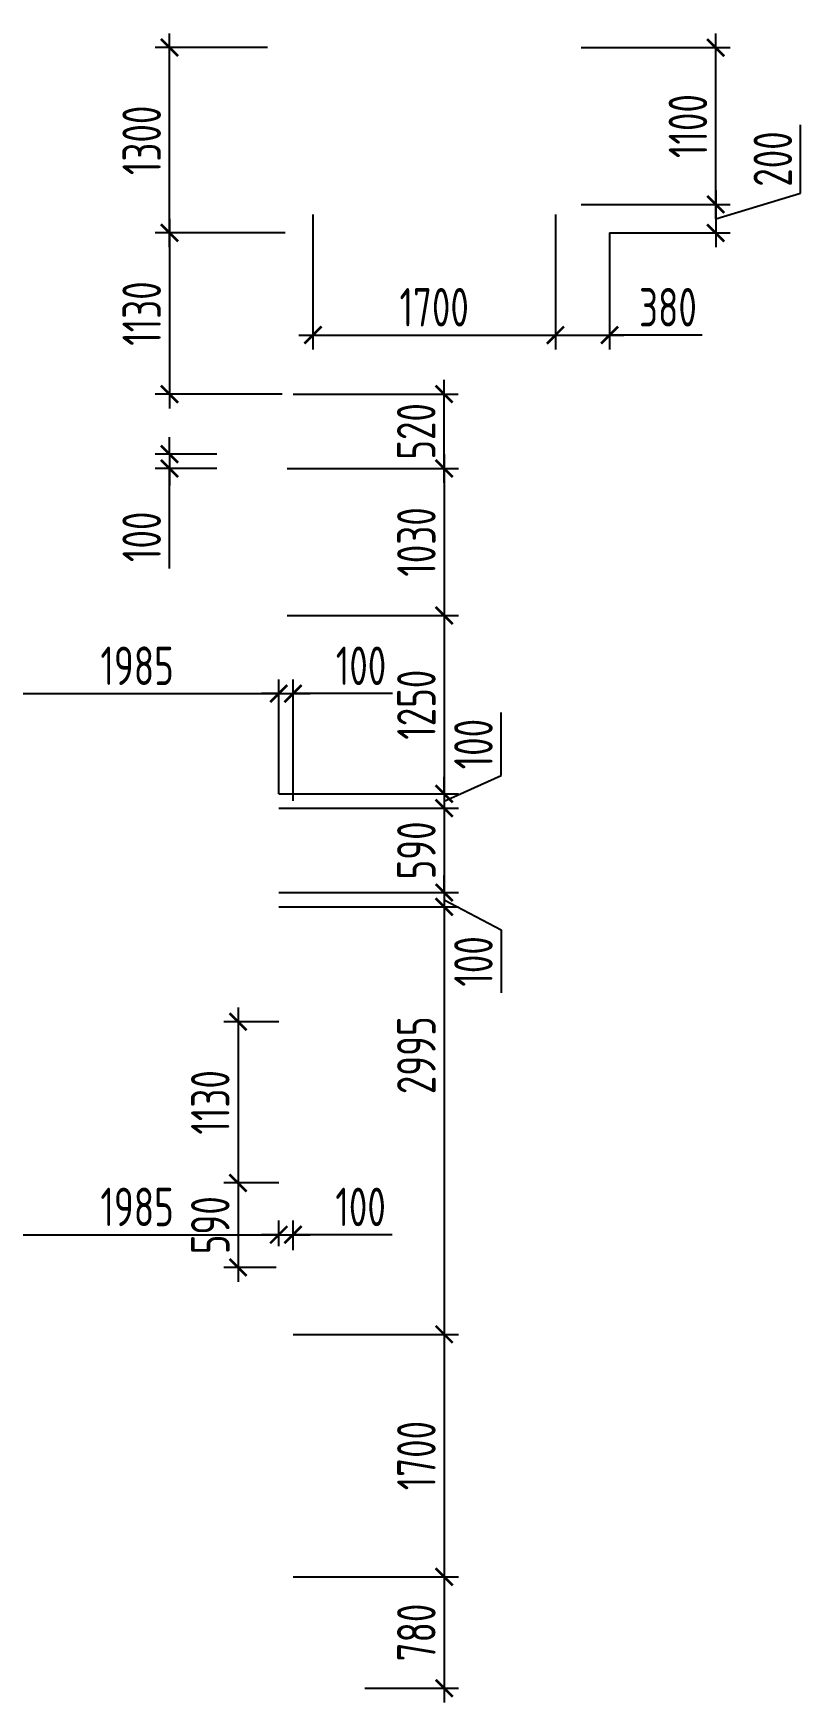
# Model space of a CAD drawing. Header units: millimetres. Extents: x -350007 to 535970, y -888 to 133718.
# Drawn here: x 80157 to 85536, y 115751 to 127451 of the extents above; entities that cross this region are included whole.
import ezdxf

# ---------------------------------------------------------------- set-up
doc = ezdxf.new("R2010")
doc.units = ezdxf.units.MM
doc.layers.add('АР_Размеры нов.', color=15, linetype='Continuous', lineweight=0)
doc.styles.add('ISOCPEUR', font='isocpeur.ttf', dxfattribs={"width": 0.7})
doc.dimstyles.new('R_100', dxfattribs={"dimtxt": 270, "dimasz": 120, "dimexe": 100, "dimexo": 0, "dimgap": 60, "dimtad": 1, "dimdec": 0, "dimrnd": 5, "dimzin": 0, "dimdsep": 46, "dimtxsty": 'ISOCPEUR', "dimblk": 'ARCHTICK', "dimcen": 0, "dimdle": 100, "dimclrd": 256, "dimclre": 256, "dimclrt": 256, "dimadec": 0, "dimazin": 0, "dimtfac": 2, "dimtdec": 0, "dimtofl": 0, "dimtmove": 1, "dimatfit": 3, "dimfxl": 1, "dimtvp": 3, "dimtolj": 1, "dimtzin": 0, "dimarcsym": 0})

# ---------------------------------------------------------------- blocks, each defined once
blk = doc.blocks.new('_ArchTick')
at = {"color": 0, "linetype": 'ByBlock', "const_width": 0.15}
blk.add_lwpolyline([(-0.5, -0.5), (0.5, 0.5)], dxfattribs=at)
blk = doc.blocks.new('*D2723')
at = {"layer": 'АР_Размеры нов.', "lineweight": -2, "ltscale": 100, "transparency": 16777216}
for p, q in [((83037, 124501), (83037, 123271)), ((81937, 124401), (83137, 124401)), ((81937, 123371), (83137, 123371))]:
    blk.add_line(p, q, dxfattribs=at)
at = {"layer": 'АР_Размеры нов.', "lineweight": -2, "ltscale": 100, "transparency": 16777216, "xscale": 120, "yscale": 120, "zscale": 120}
for p, rotation in [((83037, 124401), 90), ((83037, 123371), 270)]:
    blk.add_blockref('_ArchTick', p, dxfattribs=dict(at, rotation=rotation))
at = {"layer": 'АР_Размеры нов.', "ltscale": 100, "transparency": 16777216, "insert": (82842, 123886), "char_height": 270, "attachment_point": 5, "rotation": 90, "style": 'ISOCPEUR'}
blk.add_mtext('\\A1;1030', dxfattribs=at)
blk = doc.blocks.new('*D2724')
at = {"layer": 'АР_Размеры нов.', "lineweight": -2, "ltscale": 100, "transparency": 16777216}
for p, q in [((81111, 126152), (81111, 124822)), ((81921, 126052), (81011, 126052)), ((81901, 124922), (81011, 124922))]:
    blk.add_line(p, q, dxfattribs=at)
at = {"layer": 'АР_Размеры нов.', "lineweight": -2, "ltscale": 100, "transparency": 16777216, "xscale": 120, "yscale": 120, "zscale": 120}
for p, rotation in [((81111, 126052), 90), ((81111, 124922), 270)]:
    blk.add_blockref('_ArchTick', p, dxfattribs=dict(at, rotation=rotation))
at = {"layer": 'АР_Размеры нов.', "ltscale": 100, "transparency": 16777216, "insert": (80916, 125487), "char_height": 270, "attachment_point": 5, "rotation": 90, "style": 'ISOCPEUR'}
blk.add_mtext('\\A1;1130', dxfattribs=at)
blk = doc.blocks.new('*D2752')
at = {"layer": 'АР_Размеры нов.', "lineweight": -2, "ltscale": 100, "transparency": 16777216}
for p, q in [((81877, 120523), (81492, 120523)), ((81592, 120623), (81592, 119293)), ((81877, 119393), (81492, 119393))]:
    blk.add_line(p, q, dxfattribs=at)
at = {"layer": 'АР_Размеры нов.', "lineweight": -2, "ltscale": 100, "transparency": 16777216, "xscale": 120, "yscale": 120, "zscale": 120}
for p, rotation in [((81592, 120523), 90), ((81592, 119393), 270)]:
    blk.add_blockref('_ArchTick', p, dxfattribs=dict(at, rotation=rotation))
at = {"layer": 'АР_Размеры нов.', "ltscale": 100, "transparency": 16777216, "insert": (81397, 119958), "char_height": 270, "attachment_point": 5, "rotation": 90, "style": 'ISOCPEUR'}
blk.add_mtext('\\A1;1130', dxfattribs=at)
blk = doc.blocks.new('*D3032')
at = {"layer": 'АР_Размеры нов.', "lineweight": -2, "ltscale": 100, "transparency": 16777216}
for p, q in [((82117, 126182), (82117, 125236)), ((83817, 126182), (83817, 125236)), ((82017, 125336), (83917, 125336))]:
    blk.add_line(p, q, dxfattribs=at)
at = {"layer": 'АР_Размеры нов.', "lineweight": -2, "ltscale": 100, "transparency": 16777216, "xscale": 120, "yscale": 120, "zscale": 120, "rotation": 180}
blk.add_blockref('_ArchTick', (82117, 125336), dxfattribs=at)
at = {"layer": 'АР_Размеры нов.', "lineweight": -2, "ltscale": 100, "transparency": 16777216, "xscale": 120, "yscale": 120, "zscale": 120}
blk.add_blockref('_ArchTick', (83817, 125336), dxfattribs=at)
at = {"layer": 'АР_Размеры нов.', "ltscale": 100, "transparency": 16777216, "insert": (82967, 125531), "char_height": 270, "attachment_point": 5, "style": 'ISOCPEUR'}
blk.add_mtext('\\A1;1700', dxfattribs=at)
blk = doc.blocks.new('*D2438')
at = {"layer": 'АР_Размеры нов.', "lineweight": -2, "ltscale": 500, "transparency": 16777216}
for p, q in [((83817, 126182), (83817, 125236)), ((84197, 126052), (84197, 125236)), ((83717, 125336), (84297, 125336)), ((84845, 125336), (84197, 125336))]:
    blk.add_line(p, q, dxfattribs=at)
at = {"layer": 'АР_Размеры нов.', "lineweight": -2, "ltscale": 500, "transparency": 16777216, "xscale": 120, "yscale": 120, "zscale": 120, "rotation": 180}
blk.add_blockref('_ArchTick', (83817, 125336), dxfattribs=at)
at = {"layer": 'АР_Размеры нов.', "lineweight": -2, "ltscale": 500, "transparency": 16777216, "xscale": 120, "yscale": 120, "zscale": 120}
blk.add_blockref('_ArchTick', (84197, 125336), dxfattribs=at)
at = {"layer": 'АР_Размеры нов.', "lineweight": 13, "ltscale": 500, "transparency": 16777216, "insert": (84606, 125531), "char_height": 270, "attachment_point": 5, "style": 'ISOCPEUR'}
blk.add_mtext('\\A1;380', dxfattribs=at)
blk = doc.blocks.new('*D2439')
at = {"layer": 'АР_Размеры нов.', "lineweight": -2, "ltscale": 500, "transparency": 16777216}
for p, q in [((84941, 126152), (84941, 127451)), ((83997, 127351), (85041, 127351)), ((83997, 126252), (85041, 126252))]:
    blk.add_line(p, q, dxfattribs=at)
at = {"layer": 'АР_Размеры нов.', "lineweight": -2, "ltscale": 500, "transparency": 16777216, "xscale": 120, "yscale": 120, "zscale": 120}
for p, rotation in [((84941, 127351), 90), ((84941, 126252), 270)]:
    blk.add_blockref('_ArchTick', p, dxfattribs=dict(at, rotation=rotation))
at = {"layer": 'АР_Размеры нов.', "lineweight": 13, "ltscale": 500, "transparency": 16777216, "insert": (84746, 126801), "char_height": 270, "attachment_point": 5, "rotation": 90, "style": 'ISOCPEUR'}
blk.add_mtext('\\A1;1100', dxfattribs=at)
blk = doc.blocks.new('*D2440')
at = {"layer": 'АР_Размеры нов.', "lineweight": -2, "ltscale": 500, "transparency": 16777216}
for p, q in [((85536, 126331), (85536, 126810)), ((83997, 126252), (85041, 126252)), ((84941, 126352), (84941, 125952)), ((84941, 126152), (85536, 126331)), ((84197, 126052), (85041, 126052))]:
    blk.add_line(p, q, dxfattribs=at)
at = {"layer": 'АР_Размеры нов.', "lineweight": -2, "ltscale": 500, "transparency": 16777216, "xscale": 120, "yscale": 120, "zscale": 120}
for p, rotation in [((84941, 126252), 90), ((84941, 126052), 270)]:
    blk.add_blockref('_ArchTick', p, dxfattribs=dict(at, rotation=rotation))
at = {"layer": 'АР_Размеры нов.', "lineweight": 13, "ltscale": 500, "transparency": 16777216, "insert": (85341, 126570), "char_height": 270, "attachment_point": 5, "rotation": 90, "style": 'ISOCPEUR'}
blk.add_mtext('\\A1;200', dxfattribs=at)
blk = doc.blocks.new('*D2506')
at = {"layer": 'АР_Размеры нов.', "lineweight": -2, "ltscale": 500, "transparency": 16777216}
for p, q in [((79891, 122120), (79891, 122923)), ((81877, 122120), (81877, 122923)), ((79791, 122823), (81977, 122823))]:
    blk.add_line(p, q, dxfattribs=at)
at = {"layer": 'АР_Размеры нов.', "lineweight": -2, "ltscale": 500, "transparency": 16777216, "xscale": 120, "yscale": 120, "zscale": 120, "rotation": 180}
blk.add_blockref('_ArchTick', (79891, 122823), dxfattribs=at)
at = {"layer": 'АР_Размеры нов.', "lineweight": -2, "ltscale": 500, "transparency": 16777216, "xscale": 120, "yscale": 120, "zscale": 120}
blk.add_blockref('_ArchTick', (81877, 122823), dxfattribs=at)
at = {"layer": 'АР_Размеры нов.', "lineweight": 13, "ltscale": 500, "transparency": 16777216, "insert": (80884, 123018), "char_height": 270, "attachment_point": 5, "style": 'ISOCPEUR'}
blk.add_mtext('\\A1;1985', dxfattribs=at)
blk = doc.blocks.new('*D2507')
at = {"layer": 'АР_Размеры нов.', "lineweight": -2, "ltscale": 500, "transparency": 16777216}
for p, q in [((81877, 122120), (81877, 122923)), ((81977, 122071), (81977, 122923)), ((81877, 122823), (81757, 122823)), ((81877, 122823), (81977, 122823)), ((81977, 122823), (82097, 122823)), ((82675, 122823), (81977, 122823))]:
    blk.add_line(p, q, dxfattribs=at)
at = {"layer": 'АР_Размеры нов.', "lineweight": -2, "ltscale": 500, "transparency": 16777216, "xscale": 120, "yscale": 120, "zscale": 120}
blk.add_blockref('_ArchTick', (81877, 122823), dxfattribs=at)
at = {"layer": 'АР_Размеры нов.', "lineweight": -2, "ltscale": 500, "transparency": 16777216, "xscale": 120, "yscale": 120, "zscale": 120, "rotation": 180}
blk.add_blockref('_ArchTick', (81977, 122823), dxfattribs=at)
at = {"layer": 'АР_Размеры нов.', "lineweight": 13, "ltscale": 500, "transparency": 16777216, "insert": (82454, 123018), "char_height": 270, "attachment_point": 5, "style": 'ISOCPEUR'}
blk.add_mtext('\\A1;100', dxfattribs=at)
blk = doc.blocks.new('*D2508')
at = {"layer": 'АР_Размеры нов.', "lineweight": -2, "ltscale": 500, "transparency": 16777216}
for p, q in [((81111, 125952), (81111, 127451)), ((81797, 127351), (81011, 127351)), ((81921, 126052), (81011, 126052))]:
    blk.add_line(p, q, dxfattribs=at)
at = {"layer": 'АР_Размеры нов.', "lineweight": -2, "ltscale": 500, "transparency": 16777216, "xscale": 120, "yscale": 120, "zscale": 120}
for p, rotation in [((81111, 127351), 90), ((81111, 126052), 270)]:
    blk.add_blockref('_ArchTick', p, dxfattribs=dict(at, rotation=rotation))
at = {"layer": 'АР_Размеры нов.', "lineweight": 13, "ltscale": 500, "transparency": 16777216, "insert": (80916, 126701), "char_height": 270, "attachment_point": 5, "rotation": 90, "style": 'ISOCPEUR'}
blk.add_mtext('\\A1;1300', dxfattribs=at)
blk = doc.blocks.new('*D2509')
at = {"layer": 'АР_Размеры нов.', "lineweight": -2, "ltscale": 500, "transparency": 16777216}
for p, q in [((81111, 124501), (81111, 124621)), ((81442, 124501), (81011, 124501)), ((81111, 124501), (81111, 124401)), ((81442, 124401), (81011, 124401)), ((81111, 124401), (81111, 124281)), ((81111, 123701), (81111, 124401))]:
    blk.add_line(p, q, dxfattribs=at)
at = {"layer": 'АР_Размеры нов.', "lineweight": -2, "ltscale": 500, "transparency": 16777216, "xscale": 120, "yscale": 120, "zscale": 120}
for p, rotation in [((81111, 124501), 270), ((81111, 124401), 90)]:
    blk.add_blockref('_ArchTick', p, dxfattribs=dict(at, rotation=rotation))
at = {"layer": 'АР_Размеры нов.', "lineweight": 13, "ltscale": 500, "transparency": 16777216, "insert": (80916, 123922), "char_height": 270, "attachment_point": 5, "rotation": 90, "style": 'ISOCPEUR'}
blk.add_mtext('\\A1;100', dxfattribs=at)
blk = doc.blocks.new('*D2510')
at = {"layer": 'АР_Размеры нов.', "lineweight": -2, "ltscale": 500, "transparency": 16777216}
for p, q in [((83037, 123471), (83037, 122020)), ((81937, 123371), (83137, 123371)), ((81877, 122120), (83137, 122120))]:
    blk.add_line(p, q, dxfattribs=at)
at = {"layer": 'АР_Размеры нов.', "lineweight": -2, "ltscale": 500, "transparency": 16777216, "xscale": 120, "yscale": 120, "zscale": 120}
for p, rotation in [((83037, 123371), 90), ((83037, 122120), 270)]:
    blk.add_blockref('_ArchTick', p, dxfattribs=dict(at, rotation=rotation))
at = {"layer": 'АР_Размеры нов.', "lineweight": 13, "ltscale": 500, "transparency": 16777216, "insert": (82842, 122745), "char_height": 270, "attachment_point": 5, "rotation": 90, "style": 'ISOCPEUR'}
blk.add_mtext('\\A1;1250', dxfattribs=at)
blk = doc.blocks.new('*D2511')
at = {"layer": 'АР_Размеры нов.', "lineweight": -2, "ltscale": 500, "transparency": 16777216}
for p, q in [((83437, 122249), (83437, 122690)), ((83037, 122070), (83437, 122249)), ((83037, 122120), (83037, 122240)), ((81877, 122120), (83137, 122120)), ((83037, 122120), (83037, 122020)), ((81877, 122020), (83137, 122020)), ((83037, 122020), (83037, 121900))]:
    blk.add_line(p, q, dxfattribs=at)
at = {"layer": 'АР_Размеры нов.', "lineweight": -2, "ltscale": 500, "transparency": 16777216, "xscale": 120, "yscale": 120, "zscale": 120}
for p, rotation in [((83037, 122120), 270), ((83037, 122020), 90)]:
    blk.add_blockref('_ArchTick', p, dxfattribs=dict(at, rotation=rotation))
at = {"layer": 'АР_Размеры нов.', "lineweight": 13, "ltscale": 500, "transparency": 16777216, "insert": (83242, 122469), "char_height": 270, "attachment_point": 5, "rotation": 90, "style": 'ISOCPEUR'}
blk.add_mtext('\\A1;100', dxfattribs=at)
blk = doc.blocks.new('*D2512')
at = {"layer": 'АР_Размеры нов.', "lineweight": -2, "ltscale": 500, "transparency": 16777216}
for p, q in [((83037, 122120), (83037, 121328)), ((81877, 122020), (83137, 122020)), ((81877, 121428), (83137, 121428))]:
    blk.add_line(p, q, dxfattribs=at)
at = {"layer": 'АР_Размеры нов.', "lineweight": -2, "ltscale": 500, "transparency": 16777216, "xscale": 120, "yscale": 120, "zscale": 120}
for p, rotation in [((83037, 122020), 90), ((83037, 121428), 270)]:
    blk.add_blockref('_ArchTick', p, dxfattribs=dict(at, rotation=rotation))
at = {"layer": 'АР_Размеры нов.', "lineweight": 13, "ltscale": 500, "transparency": 16777216, "insert": (82842, 121724), "char_height": 270, "attachment_point": 5, "rotation": 90, "style": 'ISOCPEUR'}
blk.add_mtext('\\A1;590', dxfattribs=at)
blk = doc.blocks.new('*D2513')
at = {"layer": 'АР_Размеры нов.', "lineweight": -2, "ltscale": 500, "transparency": 16777216}
for p, q in [((83037, 121428), (83037, 121548)), ((81877, 121428), (83137, 121428)), ((83037, 121428), (83037, 121328)), ((83037, 121378), (83437, 121167)), ((81877, 121328), (83137, 121328)), ((83037, 121328), (83037, 121208)), ((83437, 121167), (83437, 120725))]:
    blk.add_line(p, q, dxfattribs=at)
at = {"layer": 'АР_Размеры нов.', "lineweight": -2, "ltscale": 500, "transparency": 16777216, "xscale": 120, "yscale": 120, "zscale": 120}
for p, rotation in [((83037, 121428), 270), ((83037, 121328), 90)]:
    blk.add_blockref('_ArchTick', p, dxfattribs=dict(at, rotation=rotation))
at = {"layer": 'АР_Размеры нов.', "lineweight": 13, "ltscale": 500, "transparency": 16777216, "insert": (83242, 120946), "char_height": 270, "attachment_point": 5, "rotation": 90, "style": 'ISOCPEUR'}
blk.add_mtext('\\A1;100', dxfattribs=at)
blk = doc.blocks.new('*D2514')
at = {"layer": 'АР_Размеры нов.', "lineweight": -2, "ltscale": 500, "transparency": 16777216}
for p, q in [((83037, 121428), (83037, 118232)), ((81877, 121328), (83137, 121328)), ((81977, 118332), (83137, 118332))]:
    blk.add_line(p, q, dxfattribs=at)
at = {"layer": 'АР_Размеры нов.', "lineweight": -2, "ltscale": 500, "transparency": 16777216, "xscale": 120, "yscale": 120, "zscale": 120}
for p, rotation in [((83037, 121328), 90), ((83037, 118332), 270)]:
    blk.add_blockref('_ArchTick', p, dxfattribs=dict(at, rotation=rotation))
at = {"layer": 'АР_Размеры нов.', "lineweight": 13, "ltscale": 500, "transparency": 16777216, "insert": (82842, 120288), "char_height": 270, "attachment_point": 5, "rotation": 90, "style": 'ISOCPEUR'}
blk.add_mtext('\\A1;2995', dxfattribs=at)
blk = doc.blocks.new('*D2515')
at = {"layer": 'АР_Размеры нов.', "lineweight": -2, "ltscale": 500, "transparency": 16777216}
for p, q in [((83037, 118432), (83037, 116532)), ((81977, 118332), (83137, 118332)), ((81977, 116632), (83137, 116632))]:
    blk.add_line(p, q, dxfattribs=at)
at = {"layer": 'АР_Размеры нов.', "lineweight": -2, "ltscale": 500, "transparency": 16777216, "xscale": 120, "yscale": 120, "zscale": 120}
for p, rotation in [((83037, 118332), 90), ((83037, 116632), 270)]:
    blk.add_blockref('_ArchTick', p, dxfattribs=dict(at, rotation=rotation))
at = {"layer": 'АР_Размеры нов.', "lineweight": 13, "ltscale": 500, "transparency": 16777216, "insert": (82842, 117482), "char_height": 270, "attachment_point": 5, "rotation": 90, "style": 'ISOCPEUR'}
blk.add_mtext('\\A1;1700', dxfattribs=at)
blk = doc.blocks.new('*D2516')
at = {"layer": 'АР_Размеры нов.', "lineweight": -2, "ltscale": 500, "transparency": 16777216}
for p, q in [((83037, 116732), (83037, 115751)), ((81977, 116632), (83137, 116632)), ((82480, 115851), (83137, 115851))]:
    blk.add_line(p, q, dxfattribs=at)
at = {"layer": 'АР_Размеры нов.', "lineweight": -2, "ltscale": 500, "transparency": 16777216, "xscale": 120, "yscale": 120, "zscale": 120}
for p, rotation in [((83037, 116632), 90), ((83037, 115851), 270)]:
    blk.add_blockref('_ArchTick', p, dxfattribs=dict(at, rotation=rotation))
at = {"layer": 'АР_Размеры нов.', "lineweight": 13, "ltscale": 500, "transparency": 16777216, "insert": (82842, 116242), "char_height": 270, "attachment_point": 5, "rotation": 90, "style": 'ISOCPEUR'}
blk.add_mtext('\\A1;780', dxfattribs=at)
blk = doc.blocks.new('*D2517')
at = {"layer": 'АР_Размеры нов.', "lineweight": -2, "ltscale": 500, "transparency": 16777216}
for p, q in [((83036, 124301), (83036, 125022)), ((81977, 124922), (83136, 124922)), ((81937, 124401), (83136, 124401))]:
    blk.add_line(p, q, dxfattribs=at)
at = {"layer": 'АР_Размеры нов.', "lineweight": -2, "ltscale": 500, "transparency": 16777216, "xscale": 120, "yscale": 120, "zscale": 120}
for p, rotation in [((83036, 124922), 90), ((83036, 124401), 270)]:
    blk.add_blockref('_ArchTick', p, dxfattribs=dict(at, rotation=rotation))
at = {"layer": 'АР_Размеры нов.', "lineweight": 13, "ltscale": 500, "transparency": 16777216, "insert": (82841, 124661), "char_height": 270, "attachment_point": 5, "rotation": 90, "style": 'ISOCPEUR'}
blk.add_mtext('\\A1;520', dxfattribs=at)
blk = doc.blocks.new('*D2522')
at = {"layer": 'АР_Размеры нов.', "lineweight": -2, "ltscale": 500, "transparency": 16777216}
for p, q in [((79891, 119477), (79891, 118930)), ((81877, 118951), (81877, 119130)), ((79791, 119030), (81977, 119030))]:
    blk.add_line(p, q, dxfattribs=at)
at = {"layer": 'АР_Размеры нов.', "lineweight": -2, "ltscale": 500, "transparency": 16777216, "xscale": 120, "yscale": 120, "zscale": 120, "rotation": 180}
blk.add_blockref('_ArchTick', (79891, 119030), dxfattribs=at)
at = {"layer": 'АР_Размеры нов.', "lineweight": -2, "ltscale": 500, "transparency": 16777216, "xscale": 120, "yscale": 120, "zscale": 120}
blk.add_blockref('_ArchTick', (81877, 119030), dxfattribs=at)
at = {"layer": 'АР_Размеры нов.', "lineweight": 13, "ltscale": 500, "transparency": 16777216, "insert": (80884, 119225), "char_height": 270, "attachment_point": 5, "style": 'ISOCPEUR'}
blk.add_mtext('\\A1;1985', dxfattribs=at)
blk = doc.blocks.new('*D2523')
at = {"layer": 'АР_Размеры нов.', "lineweight": -2, "ltscale": 500, "transparency": 16777216}
for p, q in [((81877, 118951), (81877, 119130)), ((81977, 118923), (81977, 119130)), ((81877, 119030), (81757, 119030)), ((81877, 119030), (81977, 119030)), ((81977, 119030), (82097, 119030)), ((82672, 119030), (81977, 119030))]:
    blk.add_line(p, q, dxfattribs=at)
at = {"layer": 'АР_Размеры нов.', "lineweight": -2, "ltscale": 500, "transparency": 16777216, "xscale": 120, "yscale": 120, "zscale": 120}
blk.add_blockref('_ArchTick', (81877, 119030), dxfattribs=at)
at = {"layer": 'АР_Размеры нов.', "lineweight": -2, "ltscale": 500, "transparency": 16777216, "xscale": 120, "yscale": 120, "zscale": 120, "rotation": 180}
blk.add_blockref('_ArchTick', (81977, 119030), dxfattribs=at)
at = {"layer": 'АР_Размеры нов.', "lineweight": 13, "ltscale": 500, "transparency": 16777216, "insert": (82451, 119225), "char_height": 270, "attachment_point": 5, "style": 'ISOCPEUR'}
blk.add_mtext('\\A1;100', dxfattribs=at)
blk = doc.blocks.new('*D2524')
at = {"layer": 'АР_Размеры нов.', "lineweight": -2, "ltscale": 500, "transparency": 16777216}
for p, q in [((81592, 119493), (81592, 118701)), ((81877, 119393), (81492, 119393)), ((81860, 118801), (81492, 118801))]:
    blk.add_line(p, q, dxfattribs=at)
at = {"layer": 'АР_Размеры нов.', "lineweight": -2, "ltscale": 500, "transparency": 16777216, "xscale": 120, "yscale": 120, "zscale": 120}
for p, rotation in [((81592, 119393), 90), ((81592, 118801), 270)]:
    blk.add_blockref('_ArchTick', p, dxfattribs=dict(at, rotation=rotation))
at = {"layer": 'АР_Размеры нов.', "lineweight": 13, "ltscale": 500, "transparency": 16777216, "insert": (81397, 119097), "char_height": 270, "attachment_point": 5, "rotation": 90, "style": 'ISOCPEUR'}
blk.add_mtext('\\A1;590', dxfattribs=at)

msp = doc.modelspace()

# ---------------------------------------------------------------- dimensions: what is measured, and where the dimension line sits
at = {"layer": 'АР_Размеры нов.', "lineweight": 13, "ltscale": 500}
for base, p1, p2, override, picture, middle in [((81110.766, 127350.6825), (81921.2364, 126052.1926), (81797.3969, 127350.6825), {"dimpost": '\\X', "dimfxl": 2.5, "dimarcsym": 2}, '*D2508', (80915.766, 126701.4375)), ((84941.1796, 127350.6825), (83997.3969, 126252.1926), (83997.3969, 127350.6825), {"dimpost": '\\X'}, '*D2439', (84746.1796, 126801.4375)), ((84941.2, 126052.2), (83997.4, 126252.2), (84197.4, 126052.2), {"dimpost": '\\X'}, '*D2440', (85341.2, 126390.7)), ((83036.3095, 124922.1926), (81937.3969, 124400.6729), (81977.3969, 124922.1926), {"dimpost": '\\X', "dimfxl": 2.5, "dimarcsym": 2}, '*D2517', (82841.3095, 124661.4327)), ((83037.1, 122120.1), (81937.4, 123370.7), (81877.4, 122120.1), {"dimpost": '\\X', "dimfxl": 2.5, "dimarcsym": 2}, '*D2510', (82842.1, 122745.4)), ((83037.1, 121428.2), (81877.4, 122020.3), (81877.4, 121428.2), {"dimpost": '\\X', "dimfxl": 2.5, "dimarcsym": 2}, '*D2512', (82842.1, 121724.2)), ((81591.8, 118800.7), (81877.4, 119392.7), (81859.9, 118800.7), {"dimpost": '\\X', "dimfxl": 2.5, "dimarcsym": 2}, '*D2524', (81396.8, 119096.7)), ((83037.1, 116632.4), (81977.4, 118332.4), (81977.4, 116632.4), {"dimpost": '\\X', "dimfxl": 2.5, "dimarcsym": 2}, '*D2515', (82842.1, 117482.4)), ((83037.1, 115850.7), (81977.4, 116632.4), (82479.9, 115850.7), {"dimpost": '\\X', "dimfxl": 2.5, "dimarcsym": 2}, '*D2516', (82842.1, 116241.5))]:
    dim = msp.add_linear_dim(base=base, p1=p1, p2=p2, angle=90, dimstyle='R_100', override=override, dxfattribs=at)
    dim.commit()
    dim.dimension.update_dxf_attribs({"geometry": picture, "text_midpoint": middle})
at = {"layer": 'АР_Размеры нов.', "ltscale": 100}
for base, p1, p2, angle, override, picture, middle in [((81110.8, 124922.2), (81921.2, 126052.2), (81901.2, 124922.2), 90, {"dimpost": '\\X', "dimfxl": 2.5, "dimarcsym": 2}, '*D2724', (80915.8, 125487.2)), ((83817.4, 125336.5), (82117.4, 126182.2), (83817.4, 126182.2), 180, {"dimpost": '\\X', "dimfxl": 300, "dimarcsym": 1}, '*D3032', (82967.4, 125531.5)), ((83037.1, 123370.7), (81937.4, 124400.7), (81937.4, 123370.7), 90, {"dimpost": '\\X', "dimfxl": 2.5, "dimarcsym": 2}, '*D2723', (82842.1, 123885.7)), ((81591.8, 119392.7), (81877.4, 120522.7), (81877.4, 119392.7), 90, {"dimpost": '\\X', "dimfxl": 2.5, "dimarcsym": 2}, '*D2752', (81396.8, 119957.7))]:
    dim = msp.add_linear_dim(base=base, p1=p1, p2=p2, angle=angle, dimstyle='R_100', override=override, dxfattribs=at)
    dim.commit()
    dim.dimension.update_dxf_attribs({"geometry": picture, "text_midpoint": middle})
at = {"layer": 'АР_Размеры нов.', "lineweight": 13, "ltscale": 500}
for base, p1, p2, angle, override, picture, middle in [((84197.4, 125336.5), (83817.4, 126182.2), (84197.4, 126052.2), 180, {"dimpost": '\\X', "dimfxl": 300, "dimarcsym": 1}, '*D2438', (84605.8, 125317.9)), ((81110.8, 124400.7), (81442.4, 124500.7), (81442.4, 124400.7), 90, {"dimpost": '\\X'}, '*D2509', (81110.8, 123922.1)), ((83037.1, 122020.3), (81877.4, 122120.1), (81877.4, 122020.3), 90, {"dimpost": '\\X', "dimfxl": 2.5, "dimarcsym": 2}, '*D2511', (83437.1, 122308.7)), ((83037.1, 121328.5), (81877.4, 121428.2), (81877.4, 121328.5), 90, {"dimpost": '\\X', "dimfxl": 2.5, "dimarcsym": 2}, '*D2513', (83437.1, 121106.6)), ((83037.1, 118332.4), (81877.4, 121328.5), (81977.4, 118332.4), 90, {"dimpost": '\\X', "dimfxl": 2.5, "dimarcsym": 2}, '*D2514', (83037.1, 120287.8))]:
    dim = msp.add_linear_dim(base=base, p1=p1, p2=p2, angle=angle, dimstyle='R_100', override=override, dxfattribs=at)
    dim.commit()
    dim.dimension.update_dxf_attribs({"geometry": picture, "text_midpoint": middle, "dimtype": 160})
for base, p1, p2, picture, middle in [((81877.4, 122823), (79891.2, 122120.3), (81877.4, 122120.1), '*D2506', (80884.3, 123018)), ((81877.4, 119029.9), (79891.2, 119477), (81877.4, 118951.2), '*D2522', (80884.3, 119224.9))]:
    dim = msp.add_linear_dim(base=base, p1=p1, p2=p2, dimstyle='R_100', override={"dimpost": '\\X'}, dxfattribs=at)
    dim.commit()
    dim.dimension.update_dxf_attribs({"geometry": picture, "text_midpoint": middle})
for base, p1, p2, picture, middle in [((81977.4, 122823), (81877.4, 122120.1), (81977.4, 122070.6), '*D2507', (82453.9, 122885.2)), ((81977.4, 119029.9), (81877.4, 118951.2), (81977.4, 118922.9), '*D2523', (82451.2, 118951.2))]:
    dim = msp.add_linear_dim(base=base, p1=p1, p2=p2, dimstyle='R_100', override={"dimpost": '\\X'}, dxfattribs=at)
    dim.commit()
    dim.dimension.update_dxf_attribs({"geometry": picture, "text_midpoint": middle, "dimtype": 160})

doc.saveas('drawing.dxf')
